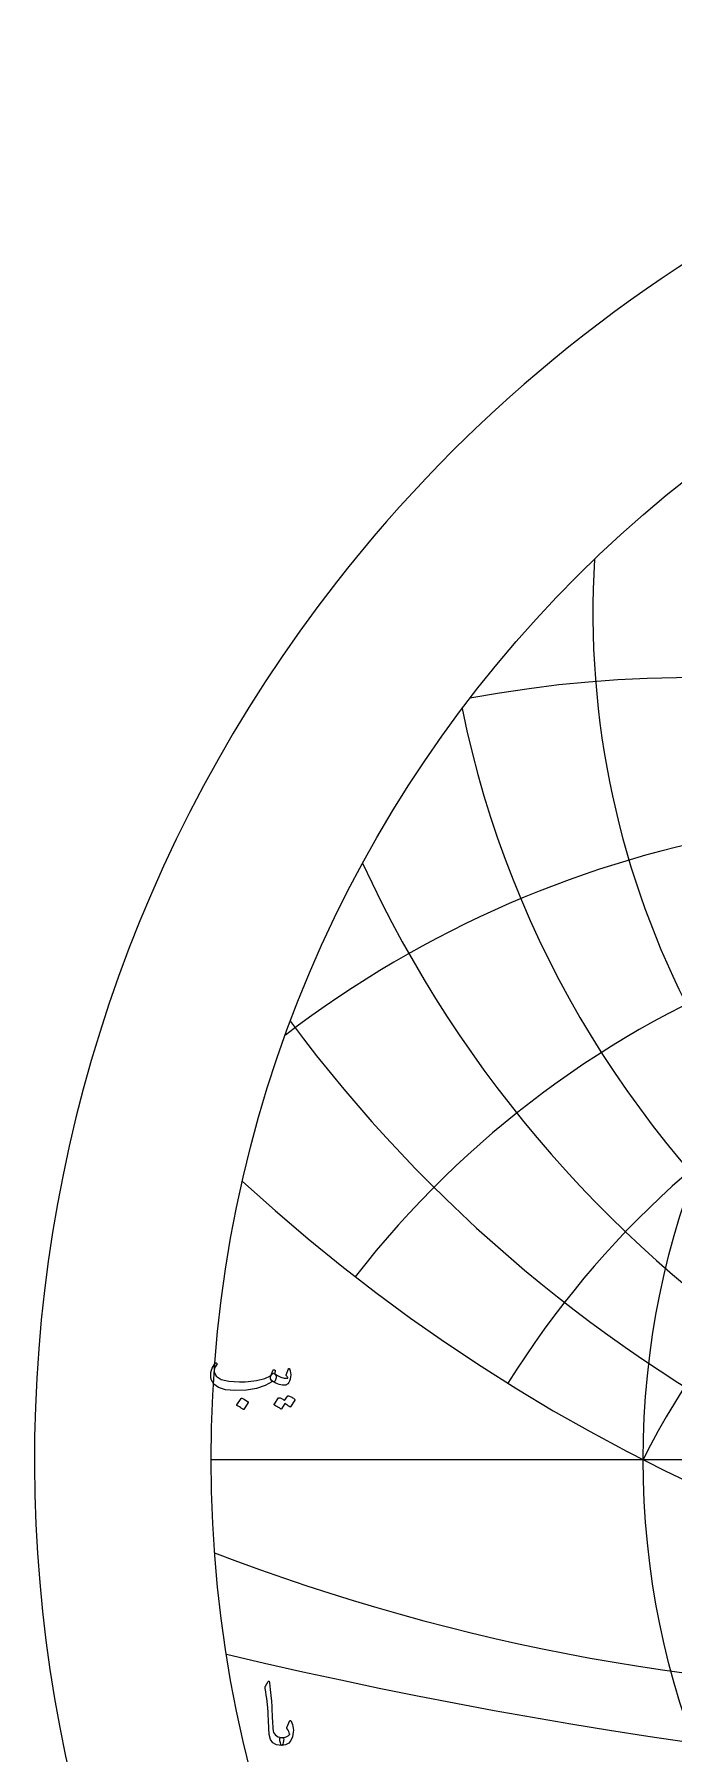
# Model space of a CAD drawing. Header units: millimetres. Extents: x -68 to 68, y -68 to 70.
# Drawn here: x -68.5 to -37.8, y -14.1 to 68.4 of the extents above; entities that cross this region are included whole.
import ezdxf

# ---------------------------------------------------------------- set-up
doc = ezdxf.new("R2010")
doc.units = ezdxf.units.MM
for name, color, linetype in [('CUT_OUTER', 1, 'Continuous'), ('ENGRAVE', 7, 'Continuous'), ('ENGRAVE_FINE', 8, 'Continuous'), ('TEXT', 5, 'Continuous')]:
    doc.layers.add(name, color=color, linetype=linetype)

msp = doc.modelspace()

# ---------------------------------------------------------------- linework, layer by layer
at = {"layer": 'CUT_OUTER'}
for centre, radius, start, end in [((-0.0002, -0.0002), 68.4749, 142.031029, 87.802838), ((-0.0008, 0.001), 68.4737, 92.196314, 142.03149)]:
    msp.add_arc(centre, radius, start, end, dxfattribs=at)
at = {"layer": 'ENGRAVE'}
msp.add_lwpolyline([(-60, 0), (60, 0)], dxfattribs=at)
for radius in [60, 39.2754]:
    msp.add_circle((0, 0), radius, dxfattribs=at)
for centre, radius, start, end in [((0, 40.657), 41.6855, 176.459436, 3.540564), ((0, 45.864), 48.9551, 191.562988, 348.437012), ((0, 52.8698), 58.0405, 204.693673, 335.306327), ((0, -20.0118), 44.0798, 27, 153), ((0, -20.0118), 44.0798, 27, 153), ((0, 62.6561), 69.9353, 216.531385, 323.468615), ((0, 77.0822), 86.5114, 227.454482, 312.545518), ((-23.879, 89.1176), 100.2732, 248.988855, 270.408491)]:
    msp.add_arc(centre, radius, start, end, dxfattribs=at)
at = {"layer": 'ENGRAVE_FINE'}
for centre, radius, start, end in [((-36.9873, -20.0118), 57.5421, 12.775396, 100.613681), ((-36.9873, -20.0118), 57.5421, 12.775396, 100.613681), ((-25.4495, -20.0118), 50.8989, 15.782919, 127.503789), ((-25.4495, -20.0118), 50.8989, 15.782919, 127.503789), ((-16.0437, -20.0118), 46.9087, 19.084968, 142.149598), ((-16.0437, -20.0118), 46.9087, 19.084968, 142.149598), ((-7.7725, -20.0118), 44.7598, 22.779587, 148.066789), ((-7.7725, -20.0118), 44.7598, 22.779587, 148.066789), ((0, 241.3862), 257.6546, 256.701805, 283.298195)]:
    msp.add_arc(centre, radius, start, end, dxfattribs=at)
at = {"layer": 'TEXT'}
for points in [[(-56.9509, 4.111), (-56.9467, 4.1088), (-56.9429, 4.1067), (-56.9393, 4.1046), (-56.936, 4.1024), (-56.9326, 4.1), (-56.929, 4.0971), (-56.9252, 4.0937), (-56.9211, 4.0897), (-56.8867, 4.0492), (-56.8732, 3.9917), (-56.8803, 3.9172), (-56.9083, 3.8257), (-56.9341, 3.77), (-56.9604, 3.7352), (-56.9873, 3.7211), (-57.0147, 3.7277), (-57.0286, 3.7344), (-57.0403, 3.7373), (-57.0499, 3.7365), (-57.0573, 3.732), (-57.4065, 3.5409), (-57.8238, 3.4062), (-58.3092, 3.328), (-58.8627, 3.3062), (-59.3104, 3.3445), (-59.6483, 3.4467), (-59.8767, 3.6128), (-59.9954, 3.8427), (-60.0137, 3.9513), (-60.0177, 4.0599), (-60.0074, 4.1684), (-59.9826, 4.277), (-59.9488, 4.3731), (-59.907, 4.4612), (-59.8573, 4.5413), (-59.7995, 4.6134), (-59.7886, 4.6225), (-59.7772, 4.6283), (-59.7652, 4.631), (-59.7527, 4.6304), (-59.741, 4.6254), (-59.7314, 4.6187), (-59.7239, 4.6105), (-59.7186, 4.6006), (-59.7162, 4.5911), (-59.7175, 4.5793), (-59.7226, 4.5655), (-59.7314, 4.5495), (-59.7931, 4.4591), (-59.8336, 4.3707), (-59.8527, 4.2845), (-59.8506, 4.2004), (-59.7495, 3.9896), (-59.5142, 3.8384), (-59.1448, 3.7469), (-58.6413, 3.715), (-58.5031, 3.7171), (-58.3651, 3.7235), (-58.2274, 3.7341), (-58.0899, 3.749), (-57.9535, 3.7682), (-57.819, 3.7916), (-57.6863, 3.8193), (-57.5555, 3.8512), (-57.4286, 3.8874), (-57.3245, 3.9236), (-57.2433, 3.9598), (-57.1851, 3.996), (-57.1626, 4.0152), (-57.1419, 4.0386), (-57.1232, 4.0662), (-57.1063, 4.0982), (-57.0905, 4.1338), (-57.0749, 4.1727), (-57.0596, 4.2147), (-57.0445, 4.26), (-57.0387, 4.2738), (-57.0296, 4.2855), (-57.0174, 4.2951), (-57.002, 4.3026), (-56.9855, 4.3066), (-56.97, 4.3058), (-56.9557, 4.3002), (-56.9423, 4.2898), (-56.9317, 4.2754), (-56.9253, 4.2579), (-56.9232, 4.2371), (-56.9253, 4.2132)], [(-57.0786, 3.7703), (-57.1249, 3.8142), (-57.1489, 3.8693), (-57.1505, 3.9356), (-57.1297, 4.013), (-57.0847, 4.0825), (-57.0435, 4.1248), (-57.006, 4.14), (-56.9722, 4.128), (-56.8125, 4.0223), (-56.6528, 3.9481), (-56.4931, 3.9052), (-56.3334, 3.8938), (-56.3279, 3.8949), (-56.3239, 3.8981), (-56.3215, 3.9034), (-56.3207, 3.9108), (-56.3247, 3.9249), (-56.3366, 3.946), (-56.3566, 3.9739), (-56.3845, 4.0088), (-56.3899, 4.0194), (-56.3931, 4.0301), (-56.3941, 4.0407), (-56.3931, 4.0513), (-56.2909, 4.3452), (-56.2861, 4.3563), (-56.2802, 4.3643), (-56.2733, 4.3691), (-56.2653, 4.3707), (-56.2573, 4.3694), (-56.2504, 4.3654), (-56.2446, 4.3587), (-56.2398, 4.3494), (-56.2078, 4.2539), (-56.1887, 4.1589), (-56.1823, 4.0644), (-56.1887, 3.9704), (-56.2094, 3.8536), (-56.2376, 3.7586), (-56.2733, 3.6854), (-56.3164, 3.6341), (-56.3491, 3.6058), (-56.3792, 3.5851), (-56.4066, 3.5718), (-56.4314, 3.5659), (-56.574, 3.5627), (-56.7294, 3.5957), (-56.8976, 3.6649), (-57.0786, 3.7703)], [(-58.5647, 2.9272), (-58.5593, 2.9325), (-58.5519, 2.9357), (-58.5423, 2.9368), (-58.5306, 2.9357), (-58.4478, 2.9022), (-58.3699, 2.8612), (-58.2967, 2.8128), (-58.2283, 2.7569), (-58.2216, 2.7484), (-58.2187, 2.7399), (-58.2195, 2.7313), (-58.224, 2.7228), (-58.4242, 2.3992), (-58.4316, 2.3915), (-58.4412, 2.3896), (-58.4529, 2.3936), (-58.4667, 2.4035), (-58.4787, 2.412), (-58.4976, 2.4248), (-58.5234, 2.4418), (-58.5562, 2.4631), (-58.5963, 2.4886), (-58.6445, 2.5184), (-58.7007, 2.5525), (-58.7648, 2.5908), (-58.7733, 2.5972), (-58.7776, 2.6036), (-58.7776, 2.61), (-58.7733, 2.6164)], [(-56.3207, 3.0464), (-56.3153, 3.0518), (-56.3079, 3.055), (-56.2983, 3.056), (-56.2866, 3.055), (-56.2447, 3.0393), (-56.2041, 3.022), (-56.1649, 3.0031), (-56.1269, 2.9826), (-56.0901, 2.9602), (-56.054, 2.9357), (-56.0187, 2.9091), (-55.9843, 2.8804), (-55.9776, 2.8716), (-55.9747, 2.8623), (-55.9755, 2.8524), (-55.98, 2.8421), (-56.1844, 2.5184), (-56.19, 2.5142), (-56.1983, 2.5142), (-56.2092, 2.5184), (-56.2227, 2.527), (-56.2321, 2.5348), (-56.2472, 2.5456), (-56.2682, 2.5593), (-56.2951, 2.5759), (-56.3281, 2.5958), (-56.3675, 2.619), (-56.4133, 2.6458), (-56.4654, 2.676), (-56.6273, 2.4248), (-56.6347, 2.417), (-56.6443, 2.4152), (-56.656, 2.4192), (-56.6698, 2.429), (-56.6818, 2.4375), (-56.7007, 2.4503), (-56.7265, 2.4673), (-56.7593, 2.4886), (-56.7994, 2.5142), (-56.8476, 2.544), (-56.9038, 2.5781), (-56.9679, 2.6164), (-56.9746, 2.6228), (-56.9775, 2.6292), (-56.9767, 2.6355), (-56.9722, 2.6419), (-56.7635, 2.9528), (-56.7582, 2.9581), (-56.7507, 2.9613), (-56.7412, 2.9623), (-56.7294, 2.9613), (-56.6938, 2.9497), (-56.6592, 2.9363), (-56.6257, 2.921), (-56.5932, 2.9038), (-56.5618, 2.885), (-56.5314, 2.8649), (-56.5022, 2.8435), (-56.474, 2.8208)], [(-57.2594, -10.6707), (-57.2512, -10.6579), (-57.2435, -10.6494), (-57.2363, -10.6452), (-57.2296, -10.6452), (-57.2195, -10.6507), (-57.2105, -10.6675), (-57.2025, -10.6954), (-57.1956, -10.7346), (-57.1604, -11.0526), (-57.1317, -11.3467), (-57.1093, -11.6168), (-57.0934, -11.863), (-57.0831, -12.0735), (-57.0737, -12.2622), (-57.065, -12.429), (-57.0572, -12.5741), (-57.0504, -12.6973), (-57.0449, -12.7987), (-57.0408, -12.8782), (-57.038, -12.936), (-57.0002, -13.109), (-56.9167, -13.2362), (-56.7873, -13.3176), (-56.6122, -13.3533), (-56.5635, -13.3661), (-56.5324, -13.3959), (-56.5188, -13.4427), (-56.5228, -13.5066), (-56.5428, -13.6072), (-56.5643, -13.679), (-56.5875, -13.7221), (-56.6122, -13.7365), (-56.8586, -13.704), (-57.0401, -13.6066), (-57.1567, -13.4443), (-57.2083, -13.217), (-57.2165, -13.1083), (-57.2238, -12.9993), (-57.2303, -12.8901), (-57.236, -12.7806), (-57.2412, -12.6708), (-57.2461, -12.5607), (-57.2508, -12.4504), (-57.2552, -12.3399), (-57.2632, -12.129), (-57.2743, -11.9391), (-57.2887, -11.7702), (-57.3063, -11.6224), (-57.327, -11.4804), (-57.351, -11.3291), (-57.3781, -11.1685), (-57.4085, -10.9986), (-57.4125, -10.968), (-57.4117, -10.94), (-57.4061, -10.9147), (-57.3957, -10.8921)], [(-56.3567, -12.8381), (-56.2375, -12.5741), (-56.2199, -12.545), (-56.2013, -12.5347), (-56.1816, -12.5429), (-56.1609, -12.5698), (-56.1225, -12.6503), (-56.0927, -12.7343), (-56.0714, -12.8217), (-56.0587, -12.9126), (-56.0547, -13.0074), (-56.0597, -13.1068), (-56.0738, -13.2108), (-56.097, -13.3192), (-56.1675, -13.5018), (-56.2769, -13.6322), (-56.4251, -13.7104), (-56.6122, -13.7365), (-56.6338, -13.7229), (-56.6559, -13.6822), (-56.6785, -13.6144), (-56.7016, -13.5193), (-56.7083, -13.4685), (-56.707, -13.4267), (-56.6976, -13.394), (-56.6803, -13.3703), (-56.6665, -13.3613), (-56.6505, -13.3554), (-56.6324, -13.3527), (-56.6122, -13.3533), (-56.4943, -13.3496), (-56.3919, -13.3256), (-56.3048, -13.2814), (-56.2332, -13.217), (-56.2301, -13.212), (-56.229, -13.2053), (-56.2301, -13.1971), (-56.2332, -13.1872), (-56.25, -13.1271), (-56.2748, -13.0659), (-56.3075, -13.0036), (-56.3482, -12.9402), (-56.3615, -12.9163), (-56.3674, -12.8913), (-56.3658, -12.8652), (-56.3567, -12.8381)]]:
    msp.add_lwpolyline(points, close=True, dxfattribs=at)

doc.saveas('drawing.dxf')
